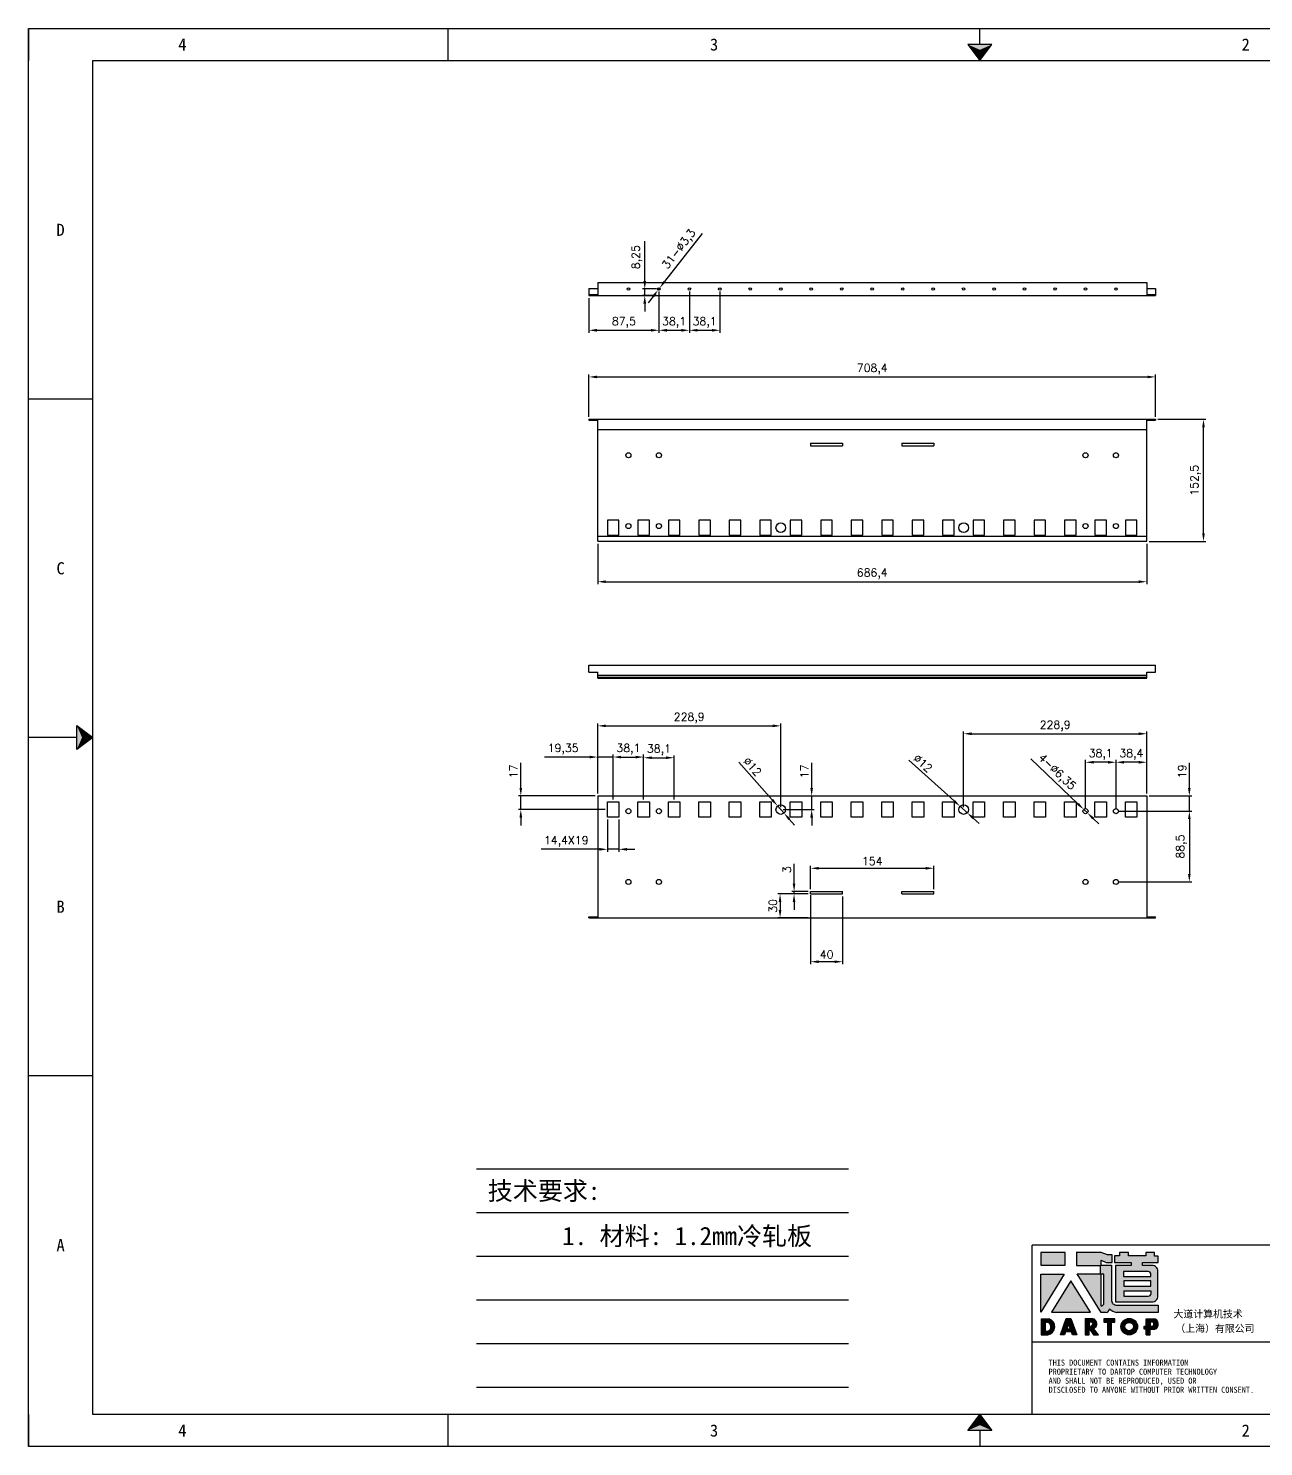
# Model space of a CAD drawing. Header units: millimetres. Extents: x 25928 to 50356, y -44172 to 20163.
# Drawn here: x 38557 to 40101, y 17646 to 19419 of the extents above; entities that cross this region are included whole.
import ezdxf
from ezdxf.enums import TextEntityAlignment as Align

# ---------------------------------------------------------------- set-up
doc = ezdxf.new("R2010")
doc.units = ezdxf.units.MM
doc.linetypes.add('DOT', pattern=[0.25, 0, -0.25])
doc.layers.add('4', color=7, linetype='Continuous')
doc.layers.add('print', color=30, linetype='Continuous')
doc.layers.add('dim', color=2, linetype='Continuous', lineweight=9)
doc.styles.add('Dartop', font='')
doc.styles.add('HZ', font='')
doc.styles.add('hzHT', font='simhei.ttf')
doc.styles.get("Standard").update_dxf_attribs({"font": 'txt', "bigfont": 'gbcbig.shx'})
doc.styles.get('Dartop').set_extended_font_data('FangSong_GB2312')
doc.styles.get('HZ').set_extended_font_data('SimSun')
doc.dimstyles.new('2-small', dxfattribs={"dimtxt": 10, "dimasz": 10, "dimexe": 3, "dimexo": 3, "dimgap": 4, "dimtad": 1, "dimtxsty": 'Standard', "dimcen": 5, "dimadec": 0, "dimazin": 0, "dimtfac": 1, "dimtmove": 0, "dimatfit": 3, "dimfxl": 0, "dimarcsym": 0})

# ---------------------------------------------------------------- blocks, each defined once
blk = doc.blocks.new('*U5')
at = {"color": 254, "linetype": 'Continuous', "extrusion": (0, 0, -1)}
for points in [[(-17, 0.333), (-16.812, 0.25), (-17, 0.5)], [(-17, 0.333), (-17, 0.5), (-17.188, 0.25)], [(-17, 0.333), (-17.188, 0.25), (-16.812, 0.25)]]:
    blk.add_solid(points, dxfattribs=at)
blk = doc.blocks.new('*U6')
at = {"color": 254, "linetype": 'Continuous'}
for points in [[(17, 21.667), (17.188, 21.75), (16.812, 21.75)], [(17, 21.667), (16.812, 21.75), (17, 21.5)], [(17, 21.667), (17, 21.5), (17.188, 21.75)]]:
    blk.add_solid(points, dxfattribs=at)
blk = doc.blocks.new('*U3')
at = {"color": 254, "linetype": 'Continuous', "extrusion": (0, 0, -1)}
for points in [[(-0.833, 11), (-0.75, 10.812), (-0.75, 11.188)], [(-0.833, 11), (-0.75, 11.188), (-1, 11)], [(-0.833, 11), (-1, 11), (-0.75, 10.812)]]:
    blk.add_solid(points, dxfattribs=at)
blk = doc.blocks.new('dadao')
for p, q in [((48, 19.2), (44.9, 10.4)), ((44.9, 10.4), (51.2, 10.4)), ((51.2, 10.4), (48, 19.2))]:
    blk.add_line(p, q)
for points in [[(41.8, 121.6), (41.8, 143.7), (-0.4, 143.7), (-0.4, 121.6), (41.8, 121.6)], [(104.8, 122), (104.8, 130.3), (114.1, 126.3), (124.2, 126.3), (124.2, 139.6), (115.9, 139.6), (105.1, 143.9), (61.5, 143.9)], [(61.7, 144), (61.7, 121.3), (103.9, 121.3)], [(113.4, 38.7), (105.1, 38.7), (63, 106.5), (103.9, 106.5), (103.9, 120.9), (103.9, 121.3)], [(109.7, 53.6), (109.7, 106.2), (104.3, 106.2), (104.3, 50.4), (106.6, 50.4)], [(144.6, 94.4), (144.6, 84.8), (192, 84.8), (192, 94.1), (144.9, 94.1)], [(0, 28), (0, 0), (11.8, 0)], [(0.1, 28), (14, 28)], [(76.8, 28.2), (76.8, 0), (84.1, 0), (84.1, 11.1), (91.6, -0.1), (100.3, -0.1), (91.7, 11.1)], [(76.8, 28.2), (90.6, 28.2)], [(120.2, 45), (119.5, 45), (119.5, 44.6)], [(183.7, 0), (183.7, 9.6), (180.6, 9.6), (180.6, 14.9), (183.8, 14.9), (183.8, 28.1), (196.1, 28.1), (196.5, 28.1)], [(7.1, 21.8), (7.1, 6.1), (12, 6.1)], [(7.1, 21.8), (11.4, 21.8)], [(84, 22.7), (84, 15.3), (87.2, 15.3)], [(84, 22.7), (87.3, 22.7)], [(183.7, 0), (190.9, 0), (190.9, 9.6), (198.8, 9.6)], [(194.9, 22.3), (190.8, 22.3), (190.8, 15), (194.4, 15)]]:
    blk.add_lwpolyline(points)
blk.add_lwpolyline([(137.1, 144.2), (137.1, 137.9), (128.3, 137.9), (128.3, 126.5), (157.3, 126.5), (157.3, 121.5), (130.3, 121.5), (130.3, 57.5), (194.4, 57.5, 0.414214), (204.4, 67.5), (204.4, 111.3, 0.414214), (194.4, 121.3), (177.5, 121.3), (177.5, 126.3), (204.7, 126.3), (204.7, 137.7), (198.2, 137.7), (198.2, 143.9), (183.3, 143.9), (183.3, 138), (153, 138), (153, 144.2), (137.1, 144.2)], format="xyb", close=True)
for points in [[(-0.3, 106.2), (40.4, 106.2), (-0.3, 39.7), (-0.3, 106.2)], [(51.7, 94.1), (18.4, 39.3), (86.2, 39.3)], [(43.8, 28.2), (51.8, 28.2), (62.6, -0.1), (55, -0.1), (53.2, 5), (42.9, 5), (41.1, 0), (33.6, 0)], [(110, 28.1), (110, 21.9), (116, 21.9), (116, -0.1), (123.2, -0.1), (123.2, 22), (129.2, 22), (129.2, 28.1), (110, 28.1)]]:
    blk.add_lwpolyline(points, close=True)
for points in [[(104.8, 122), (123.4, 122), (123.4, 60, 0.414214), (131.4, 52), (204.8, 52), (204.8, 39.1), (131.7, 39.1)], [(144.3, 110.8), (144.3, 101.8), (192.3, 101.8), (192.3, 105.5, 0.414214), (187.3, 110.5), (144.3, 110.5)], [(144.6, 77), (144.6, 67.5), (187.6, 67.5, 0.414214), (192.6, 72.5), (192.6, 76.4), (144.6, 76.4)]]:
    blk.add_lwpolyline(points, format="xyb")
for radius in [14.5, 7.44]:
    blk.add_circle((154.2, 14.2), radius)
for centre, radius, start, end in [((99.2, 60.7), 12.6, 305.6399, 325.969), ((9.6, 14.2), 14.4, 278.6604, 72.3203), ((88.6, 19.4), 8.95, 290.6073, 77.2124), ((111.6, 46.7), 8.19, 282.9811, 347.6627), ((136, 61.7), 22.9, 226.7358, 259.3209), ((195.7, 18.6), 9.51, 288.8959, 85.2442), ((8.5, 13.9), 8.49, 294.2143, 69.7177), ((86.4, 19), 3.8, 282.527, 76.7196), ((193.7, 18.7), 3.8, 280.9891, 72.5513)]:
    blk.add_arc(centre, radius, start, end)
blk = doc.blocks.new('*D20')
at = {"layer": 'Defpoints', "color": 0}
for p in [(39965.8, 18983.4), (39257.4, 18930.4), (39965.8, 18930.4)]:
    blk.add_point(p, dxfattribs=at)
at = {"layer": 'dim', "color": 0, "lineweight": -2}
for p, q in [((39257.4, 18933.4), (39257.4, 18986.4)), ((39965.8, 18933.4), (39965.8, 18986.4)), ((39267.4, 18983.4), (39955.8, 18983.4))]:
    blk.add_line(p, q, dxfattribs=at)
at = {"layer": 'dim', "color": 0}
for points in [[(39267.4, 18985), (39267.4, 18981.7), (39257.4, 18983.4)], [(39955.8, 18985), (39955.8, 18981.7), (39965.8, 18983.4)]]:
    blk.add_solid(points, dxfattribs=at)
at = {"layer": 'dim', "color": 0, "insert": (39611.6, 18993.2), "char_height": 10, "attachment_point": 5}
blk.add_mtext('708,4', dxfattribs=at)
blk = doc.blocks.new('*D21')
at = {"layer": 'Defpoints', "color": 0}
for p in [(39268.4, 18777.9), (39954.8, 18777.9), (39954.8, 18727.4)]:
    blk.add_point(p, dxfattribs=at)
at = {"layer": 'dim', "color": 0, "lineweight": -2}
for p, q in [((39268.4, 18774.9), (39268.4, 18724.4)), ((39954.8, 18774.9), (39954.8, 18724.4)), ((39278.4, 18727.4), (39944.8, 18727.4))]:
    blk.add_line(p, q, dxfattribs=at)
at = {"layer": 'dim', "color": 0}
for points in [[(39278.4, 18729.1), (39278.4, 18725.8), (39268.4, 18727.4)], [(39944.8, 18729.1), (39944.8, 18725.8), (39954.8, 18727.4)]]:
    blk.add_solid(points, dxfattribs=at)
at = {"layer": 'dim', "color": 0, "insert": (39611.6, 18737.3), "char_height": 10, "attachment_point": 5}
blk.add_mtext('686,4', dxfattribs=at)
blk = doc.blocks.new('*D26')
at = {"layer": 'Defpoints', "color": 0}
for p in [(39534.6, 18338.7), (39574.6, 18337.2), (39534.6, 18252.5)]:
    blk.add_point(p, dxfattribs=at)
at = {"layer": 'dim', "color": 0, "lineweight": -2}
for p, q in [((39534.6, 18335.7), (39534.6, 18249.5)), ((39574.6, 18334.2), (39574.6, 18249.5)), ((39564.6, 18252.5), (39544.6, 18252.5))]:
    blk.add_line(p, q, dxfattribs=at)
at = {"layer": 'dim', "color": 0}
for points in [[(39544.6, 18254.1), (39544.6, 18250.8), (39534.6, 18252.5)], [(39564.6, 18254.1), (39564.6, 18250.8), (39574.6, 18252.5)]]:
    blk.add_solid(points, dxfattribs=at)
at = {"layer": 'dim', "color": 0, "insert": (39554.6, 18261.5), "char_height": 10, "attachment_point": 5}
blk.add_mtext('40', dxfattribs=at)
blk = doc.blocks.new('*D27')
at = {"layer": 'Defpoints', "color": 0}
for p in [(39534.6, 18337.2), (39496.4, 18307.2), (39534.6, 18307.2)]:
    blk.add_point(p, dxfattribs=at)
at = {"layer": 'dim', "color": 0, "lineweight": -2}
for p, q in [((39531.6, 18337.2), (39493.4, 18337.2)), ((39496.4, 18327.2), (39496.4, 18317.2)), ((39531.6, 18307.2), (39493.4, 18307.2))]:
    blk.add_line(p, q, dxfattribs=at)
at = {"layer": 'dim', "color": 0}
for points in [[(39494.7, 18327.2), (39498, 18327.2), (39496.4, 18337.2)], [(39494.7, 18317.2), (39498, 18317.2), (39496.4, 18307.2)]]:
    blk.add_solid(points, dxfattribs=at)
at = {"layer": 'dim', "color": 0, "insert": (39487.4, 18322.2), "char_height": 10, "attachment_point": 5, "rotation": 90}
blk.add_mtext('30', dxfattribs=at)
blk = doc.blocks.new('*D28')
at = {"layer": 'Defpoints', "color": 0}
for p in [(39688.6, 18369.3), (39534.6, 18340.2), (39688.6, 18340.2)]:
    blk.add_point(p, dxfattribs=at)
at = {"layer": 'dim', "color": 0, "lineweight": -2}
for p, q in [((39534.6, 18343.2), (39534.6, 18372.3)), ((39544.6, 18369.3), (39678.6, 18369.3)), ((39688.6, 18343.2), (39688.6, 18372.3))]:
    blk.add_line(p, q, dxfattribs=at)
at = {"layer": 'dim', "color": 0}
for points in [[(39544.6, 18370.9), (39544.6, 18367.6), (39534.6, 18369.3)], [(39678.6, 18370.9), (39678.6, 18367.6), (39688.6, 18369.3)]]:
    blk.add_solid(points, dxfattribs=at)
at = {"layer": 'dim', "color": 0, "insert": (39611.6, 18378.3), "char_height": 10, "attachment_point": 5}
blk.add_mtext('154', dxfattribs=at)
blk = doc.blocks.new('*D29')
at = {"layer": 'Defpoints', "color": 0}
for p in [(39513.9, 18340.2), (39534.6, 18340.2), (39534.6, 18337.2)]:
    blk.add_point(p, dxfattribs=at)
at = {"layer": 'dim', "color": 0, "lineweight": -2}
for p, q in [((39513.9, 18350.2), (39513.9, 18374.9)), ((39531.6, 18340.2), (39510.9, 18340.2)), ((39531.6, 18337.2), (39510.9, 18337.2)), ((39513.9, 18337.2), (39513.9, 18340.2)), ((39513.9, 18327.2), (39513.9, 18317.2))]:
    blk.add_line(p, q, dxfattribs=at)
at = {"layer": 'dim', "color": 0}
for points in [[(39512.2, 18350.2), (39515.5, 18350.2), (39513.9, 18340.2)], [(39512.2, 18327.2), (39515.5, 18327.2), (39513.9, 18337.2)]]:
    blk.add_solid(points, dxfattribs=at)
at = {"layer": 'dim', "color": 0, "insert": (39504.9, 18367.5), "char_height": 10, "attachment_point": 5, "rotation": 90}
blk.add_mtext('3', dxfattribs=at)
blk = doc.blocks.new('*D30')
at = {"layer": 'Defpoints', "color": 0}
for p in [(39287.7, 18508.3), (39268.4, 18459.7), (39287.7, 18452.2)]:
    blk.add_point(p, dxfattribs=at)
at = {"layer": 'dim', "color": 0, "lineweight": -2}
for p, q in [((39258.4, 18508.3), (39202, 18508.3)), ((39268.4, 18462.7), (39268.4, 18511.3)), ((39287.7, 18508.3), (39268.4, 18508.3)), ((39287.7, 18455.2), (39287.7, 18511.3)), ((39297.7, 18508.3), (39307.7, 18508.3))]:
    blk.add_line(p, q, dxfattribs=at)
at = {"layer": 'dim', "color": 0}
for points in [[(39258.4, 18509.9), (39258.4, 18506.6), (39268.4, 18508.3)], [(39297.7, 18509.9), (39297.7, 18506.6), (39287.7, 18508.3)]]:
    blk.add_solid(points, dxfattribs=at)
at = {"layer": 'dim', "color": 0, "insert": (39225.2, 18518.1), "char_height": 10, "attachment_point": 5}
blk.add_mtext('19,35', dxfattribs=at)
blk = doc.blocks.new('*D31')
at = {"layer": 'Defpoints', "color": 0}
for p in [(39325.8, 18508.3), (39287.7, 18452.2), (39325.8, 18452.2)]:
    blk.add_point(p, dxfattribs=at)
at = {"layer": 'dim', "color": 0, "lineweight": -2}
for p, q in [((39287.7, 18455.2), (39287.7, 18511.3)), ((39297.7, 18508.3), (39315.8, 18508.3)), ((39325.8, 18455.2), (39325.8, 18511.3))]:
    blk.add_line(p, q, dxfattribs=at)
at = {"layer": 'dim', "color": 0}
for points in [[(39297.7, 18509.9), (39297.7, 18506.6), (39287.7, 18508.3)], [(39315.8, 18509.9), (39315.8, 18506.6), (39325.8, 18508.3)]]:
    blk.add_solid(points, dxfattribs=at)
at = {"layer": 'dim', "color": 0, "insert": (39306.8, 18518.1), "char_height": 10, "attachment_point": 5}
blk.add_mtext('38,1', dxfattribs=at)
blk = doc.blocks.new('*D32')
at = {"layer": 'Defpoints', "color": 0}
for p in [(39363.9, 18507.4), (39325.8, 18452.2), (39363.9, 18452.2)]:
    blk.add_point(p, dxfattribs=at)
at = {"layer": 'dim', "color": 0, "lineweight": -2}
for p, q in [((39325.8, 18455.2), (39325.8, 18510.4)), ((39335.8, 18507.4), (39353.9, 18507.4)), ((39363.9, 18455.2), (39363.9, 18510.4))]:
    blk.add_line(p, q, dxfattribs=at)
at = {"layer": 'dim', "color": 0}
for points in [[(39335.8, 18509.1), (39335.8, 18505.8), (39325.8, 18507.4)], [(39353.9, 18509.1), (39353.9, 18505.8), (39363.9, 18507.4)]]:
    blk.add_solid(points, dxfattribs=at)
at = {"layer": 'dim', "color": 0, "insert": (39344.9, 18517.3), "char_height": 10, "attachment_point": 5}
blk.add_mtext('38,1', dxfattribs=at)
blk = doc.blocks.new('*D33')
at = {"layer": 'Defpoints', "color": 0}
for p in [(39172.2, 18459.7), (39268.4, 18459.7), (39280.5, 18442.7)]:
    blk.add_point(p, dxfattribs=at)
at = {"layer": 'dim', "color": 0, "lineweight": -2}
for p, q in [((39172.2, 18469.7), (39172.2, 18501)), ((39265.4, 18459.7), (39169.2, 18459.7)), ((39172.2, 18442.7), (39172.2, 18459.7)), ((39277.5, 18442.7), (39169.2, 18442.7)), ((39172.2, 18432.7), (39172.2, 18422.7))]:
    blk.add_line(p, q, dxfattribs=at)
at = {"layer": 'dim', "color": 0}
for points in [[(39170.6, 18469.7), (39173.9, 18469.7), (39172.2, 18459.7)], [(39170.6, 18432.7), (39173.9, 18432.7), (39172.2, 18442.7)]]:
    blk.add_solid(points, dxfattribs=at)
at = {"layer": 'dim', "color": 0, "insert": (39163.2, 18490.4), "char_height": 10, "attachment_point": 5, "rotation": 90}
blk.add_mtext('17', dxfattribs=at)
blk = doc.blocks.new('*D34')
at = {"layer": 'Defpoints', "color": 0}
for p in [(39280.5, 18433.2), (39294.9, 18433.2), (39280.5, 18393)]:
    blk.add_point(p, dxfattribs=at)
at = {"layer": 'dim', "color": 0, "lineweight": -2}
for p, q in [((39280.5, 18430.2), (39280.5, 18390)), ((39294.9, 18430.2), (39294.9, 18390)), ((39270.5, 18393), (39197.5, 18393)), ((39294.9, 18393), (39280.5, 18393)), ((39304.9, 18393), (39314.9, 18393))]:
    blk.add_line(p, q, dxfattribs=at)
at = {"layer": 'dim', "color": 0}
for points in [[(39270.5, 18394.7), (39270.5, 18391.3), (39280.5, 18393)], [(39304.9, 18394.7), (39304.9, 18391.3), (39294.9, 18393)]]:
    blk.add_solid(points, dxfattribs=at)
at = {"layer": 'dim', "color": 0, "insert": (39229, 18402.8), "char_height": 10, "attachment_point": 5}
blk.add_mtext('14,4X19', dxfattribs=at)
blk = doc.blocks.new('*D35')
at = {"layer": 'Defpoints', "color": 0}
for p in [(39497.3, 18547.3), (39268.4, 18459.7), (39497.3, 18442.7)]:
    blk.add_point(p, dxfattribs=at)
at = {"layer": 'dim', "color": 0, "lineweight": -2}
for p, q in [((39268.4, 18462.7), (39268.4, 18550.3)), ((39278.4, 18547.3), (39487.3, 18547.3)), ((39497.3, 18445.7), (39497.3, 18550.3))]:
    blk.add_line(p, q, dxfattribs=at)
at = {"layer": 'dim', "color": 0}
for points in [[(39278.4, 18548.9), (39278.4, 18545.6), (39268.4, 18547.3)], [(39487.3, 18548.9), (39487.3, 18545.6), (39497.3, 18547.3)]]:
    blk.add_solid(points, dxfattribs=at)
at = {"layer": 'dim', "color": 0, "insert": (39382.8, 18557.1), "char_height": 10, "attachment_point": 5}
blk.add_mtext('228,9', dxfattribs=at)
blk = doc.blocks.new('*D36')
at = {"layer": 'Defpoints', "color": 0}
for p in [(39497.3, 18459.7), (39535.9, 18459.7), (39497.3, 18442.7)]:
    blk.add_point(p, dxfattribs=at)
at = {"layer": 'dim', "color": 0, "lineweight": -2}
for p, q in [((39535.9, 18469.7), (39535.9, 18501)), ((39500.3, 18459.7), (39538.9, 18459.7)), ((39535.9, 18442.7), (39535.9, 18459.7)), ((39500.3, 18442.7), (39538.9, 18442.7)), ((39535.9, 18432.7), (39535.9, 18422.7))]:
    blk.add_line(p, q, dxfattribs=at)
at = {"layer": 'dim', "color": 0}
for points in [[(39534.2, 18469.7), (39537.6, 18469.7), (39535.9, 18459.7)], [(39534.2, 18432.7), (39537.6, 18432.7), (39535.9, 18442.7)]]:
    blk.add_solid(points, dxfattribs=at)
at = {"layer": 'dim', "color": 0, "insert": (39526.9, 18490.4), "char_height": 10, "attachment_point": 5, "rotation": 90}
blk.add_mtext('17', dxfattribs=at)
blk = doc.blocks.new('*D37')
at = {"layer": 'Defpoints', "color": 0}
for p in [(39493.3, 18447.2), (39501.3, 18438.2)]:
    blk.add_point(p, dxfattribs=at)
at = {"layer": 'dim', "color": 0, "lineweight": -2}
for p, q in [((39444.7, 18502.1), (39486.7, 18454.7)), ((39501.3, 18438.2), (39493.3, 18447.2)), ((39507.9, 18430.7), (39514.5, 18423.2))]:
    blk.add_line(p, q, dxfattribs=at)
at = {"layer": 'dim', "color": 0}
for points in [[(39487.9, 18455.8), (39485.4, 18453.6), (39493.3, 18447.2)], [(39509.1, 18431.8), (39506.6, 18429.6), (39501.3, 18438.2)]]:
    blk.add_solid(points, dxfattribs=at)
at = {"layer": 'dim', "color": 0, "insert": (39461.8, 18496.3), "char_height": 10, "attachment_point": 5, "rotation": 311.5305}
blk.add_mtext('∅12', dxfattribs=at)
blk = doc.blocks.new('*D38')
at = {"layer": 'Defpoints', "color": 0}
for p in [(39916.4, 18501.8), (39954.8, 18459.7), (39916.4, 18440.7)]:
    blk.add_point(p, dxfattribs=at)
at = {"layer": 'dim', "color": 0, "lineweight": -2}
for p, q in [((39916.4, 18443.7), (39916.4, 18504.8)), ((39944.8, 18501.8), (39926.4, 18501.8)), ((39954.8, 18462.7), (39954.8, 18504.8))]:
    blk.add_line(p, q, dxfattribs=at)
at = {"layer": 'dim', "color": 0}
for points in [[(39926.4, 18503.4), (39926.4, 18500.1), (39916.4, 18501.8)], [(39944.8, 18503.4), (39944.8, 18500.1), (39954.8, 18501.8)]]:
    blk.add_solid(points, dxfattribs=at)
at = {"layer": 'dim', "color": 0, "insert": (39935.6, 18511.6), "char_height": 10, "attachment_point": 5}
blk.add_mtext('38,4', dxfattribs=at)
blk = doc.blocks.new('*D39')
at = {"layer": 'Defpoints', "color": 0}
for p in [(39878.3, 18501.8), (39878.3, 18440.7), (39916.4, 18440.7)]:
    blk.add_point(p, dxfattribs=at)
at = {"layer": 'dim', "color": 0, "lineweight": -2}
for p, q in [((39878.3, 18443.7), (39878.3, 18504.8)), ((39906.4, 18501.8), (39888.3, 18501.8)), ((39916.4, 18443.7), (39916.4, 18504.8))]:
    blk.add_line(p, q, dxfattribs=at)
at = {"layer": 'dim', "color": 0}
for points in [[(39888.3, 18503.4), (39888.3, 18500.1), (39878.3, 18501.8)], [(39906.4, 18503.4), (39906.4, 18500.1), (39916.4, 18501.8)]]:
    blk.add_solid(points, dxfattribs=at)
at = {"layer": 'dim', "color": 0, "insert": (39897.3, 18511.6), "char_height": 10, "attachment_point": 5}
blk.add_mtext('38,1', dxfattribs=at)
blk = doc.blocks.new('*D40')
at = {"layer": 'Defpoints', "color": 0}
for p in [(39954.8, 18459.7), (40008.1, 18459.7), (39916.4, 18440.7)]:
    blk.add_point(p, dxfattribs=at)
at = {"layer": 'dim', "color": 0, "lineweight": -2}
for p, q in [((40008.1, 18469.7), (40008.1, 18501)), ((39957.8, 18459.7), (40011.1, 18459.7)), ((40008.1, 18440.7), (40008.1, 18459.7)), ((39919.4, 18440.7), (40011.1, 18440.7)), ((40008.1, 18430.7), (40008.1, 18420.7))]:
    blk.add_line(p, q, dxfattribs=at)
at = {"layer": 'dim', "color": 0}
for points in [[(40006.4, 18469.7), (40009.7, 18469.7), (40008.1, 18459.7)], [(40006.4, 18430.7), (40009.7, 18430.7), (40008.1, 18440.7)]]:
    blk.add_solid(points, dxfattribs=at)
at = {"layer": 'dim', "color": 0, "insert": (39999.1, 18490.4), "char_height": 10, "attachment_point": 5, "rotation": 90}
blk.add_mtext('19', dxfattribs=at)
blk = doc.blocks.new('*D41')
at = {"layer": 'Defpoints', "color": 0}
for p in [(39916.4, 18440.7), (39916.4, 18352.2), (40008.1, 18352.2)]:
    blk.add_point(p, dxfattribs=at)
at = {"layer": 'dim', "color": 0, "lineweight": -2}
for p, q in [((39919.4, 18440.7), (40011.1, 18440.7)), ((40008.1, 18430.7), (40008.1, 18362.2)), ((39919.4, 18352.2), (40011.1, 18352.2))]:
    blk.add_line(p, q, dxfattribs=at)
at = {"layer": 'dim', "color": 0}
for points in [[(40006.4, 18430.7), (40009.7, 18430.7), (40008.1, 18440.7)], [(40006.4, 18362.2), (40009.7, 18362.2), (40008.1, 18352.2)]]:
    blk.add_solid(points, dxfattribs=at)
at = {"layer": 'dim', "color": 0, "insert": (39998.2, 18396.4), "char_height": 10, "attachment_point": 5, "rotation": 90}
blk.add_mtext('88,5', dxfattribs=at)
blk = doc.blocks.new('*D42')
at = {"layer": 'Defpoints', "color": 0}
for p in [(39876, 18442.9), (39880.6, 18438.5)]:
    blk.add_point(p, dxfattribs=at)
at = {"layer": 'dim', "color": 0, "lineweight": -2}
for p, q in [((39810, 18506), (39868.8, 18449.8)), ((39880.6, 18438.5), (39876, 18442.9)), ((39887.8, 18431.6), (39895, 18424.7))]:
    blk.add_line(p, q, dxfattribs=at)
at = {"layer": 'dim', "color": 0}
for points in [[(39869.9, 18451), (39867.6, 18448.6), (39876, 18442.9)], [(39888.9, 18432.8), (39886.6, 18430.4), (39880.6, 18438.5)]]:
    blk.add_solid(points, dxfattribs=at)
at = {"layer": 'dim', "color": 0, "insert": (39842, 18489), "char_height": 10, "attachment_point": 5, "rotation": 316.2296}
blk.add_mtext('4-∅6,35', dxfattribs=at)
blk = doc.blocks.new('*D43')
at = {"layer": 'Defpoints', "color": 0}
for p in [(39954.8, 18537.4), (39954.8, 18459.7), (39725.9, 18442.7)]:
    blk.add_point(p, dxfattribs=at)
at = {"layer": 'dim', "color": 0, "lineweight": -2}
for p, q in [((39725.9, 18445.7), (39725.9, 18540.4)), ((39735.9, 18537.4), (39944.8, 18537.4)), ((39954.8, 18462.7), (39954.8, 18540.4))]:
    blk.add_line(p, q, dxfattribs=at)
at = {"layer": 'dim', "color": 0}
for points in [[(39735.9, 18539.1), (39735.9, 18535.7), (39725.9, 18537.4)], [(39944.8, 18539.1), (39944.8, 18535.7), (39954.8, 18537.4)]]:
    blk.add_solid(points, dxfattribs=at)
at = {"layer": 'dim', "color": 0, "insert": (39840.3, 18547.2), "char_height": 10, "attachment_point": 5}
blk.add_mtext('228,9', dxfattribs=at)
blk = doc.blocks.new('*D44')
at = {"layer": 'Defpoints', "color": 0}
for p in [(39721.4, 18446.7), (39730.3, 18438.7)]:
    blk.add_point(p, dxfattribs=at)
at = {"layer": 'dim', "color": 0, "lineweight": -2}
for p, q in [((39657.2, 18504.4), (39714, 18453.4)), ((39730.3, 18438.7), (39721.4, 18446.7)), ((39737.8, 18432), (39745.2, 18425.3))]:
    blk.add_line(p, q, dxfattribs=at)
at = {"layer": 'dim', "color": 0}
for points in [[(39715.1, 18454.6), (39712.9, 18452.1), (39721.4, 18446.7)], [(39738.9, 18433.2), (39736.7, 18430.8), (39730.3, 18438.7)]]:
    blk.add_solid(points, dxfattribs=at)
at = {"layer": 'dim', "color": 0, "insert": (39674.9, 18500.6), "char_height": 10, "attachment_point": 5, "rotation": 318.0738}
blk.add_mtext('∅12', dxfattribs=at)
blk = doc.blocks.new('*D72')
at = {"layer": 'Defpoints', "color": 0}
for p in [(39344.9, 19093.3), (39257.4, 19085), (39344.9, 19041.7)]:
    blk.add_point(p, dxfattribs=at)
at = {"layer": 'dim', "color": 0, "lineweight": -2}
for p, q in [((39257.4, 19082), (39257.4, 19038.7)), ((39344.9, 19090.3), (39344.9, 19038.7)), ((39267.4, 19041.7), (39334.9, 19041.7))]:
    blk.add_line(p, q, dxfattribs=at)
at = {"layer": 'dim', "color": 0}
for points in [[(39267.4, 19043.4), (39267.4, 19040), (39257.4, 19041.7)], [(39334.9, 19043.4), (39334.9, 19040), (39344.9, 19041.7)]]:
    blk.add_solid(points, dxfattribs=at)
at = {"layer": 'dim', "color": 0, "insert": (39301.1, 19051.5), "char_height": 10, "attachment_point": 5}
blk.add_mtext('87,5', dxfattribs=at)
blk = doc.blocks.new('*D73')
at = {"layer": 'Defpoints', "color": 0}
for p in [(39344.9, 19093.3), (39383, 19093.3), (39383, 19041.7)]:
    blk.add_point(p, dxfattribs=at)
at = {"layer": 'dim', "color": 0, "lineweight": -2}
for p, q in [((39344.9, 19090.3), (39344.9, 19038.7)), ((39383, 19090.3), (39383, 19038.7)), ((39354.9, 19041.7), (39373, 19041.7))]:
    blk.add_line(p, q, dxfattribs=at)
at = {"layer": 'dim', "color": 0}
for points in [[(39354.9, 19043.4), (39354.9, 19040), (39344.9, 19041.7)], [(39373, 19043.4), (39373, 19040), (39383, 19041.7)]]:
    blk.add_solid(points, dxfattribs=at)
at = {"layer": 'dim', "color": 0, "insert": (39363.9, 19051.5), "char_height": 10, "attachment_point": 5}
blk.add_mtext('38,1', dxfattribs=at)
blk = doc.blocks.new('*D74')
at = {"layer": 'Defpoints', "color": 0}
for p in [(39383, 19093.3), (39421.1, 19093.3), (39421.1, 19041.7)]:
    blk.add_point(p, dxfattribs=at)
at = {"layer": 'dim', "color": 0, "lineweight": -2}
for p, q in [((39383, 19090.3), (39383, 19038.7)), ((39421.1, 19090.3), (39421.1, 19038.7)), ((39393, 19041.7), (39411.1, 19041.7))]:
    blk.add_line(p, q, dxfattribs=at)
at = {"layer": 'dim', "color": 0}
for points in [[(39393, 19043.4), (39393, 19040), (39383, 19041.7)], [(39411.1, 19043.4), (39411.1, 19040), (39421.1, 19041.7)]]:
    blk.add_solid(points, dxfattribs=at)
at = {"layer": 'dim', "color": 0, "insert": (39402, 19051.5), "char_height": 10, "attachment_point": 5}
blk.add_mtext('38,1', dxfattribs=at)
blk = doc.blocks.new('*D75')
at = {"layer": 'Defpoints', "color": 0}
for p in [(39327.2, 19093.3), (39344.9, 19093.3), (39344.9, 19085)]:
    blk.add_point(p, dxfattribs=at)
at = {"layer": 'dim', "color": 0, "lineweight": -2}
for p, q in [((39327.2, 19103.3), (39327.2, 19153)), ((39341.9, 19093.3), (39324.2, 19093.3)), ((39327.2, 19085), (39327.2, 19093.3)), ((39341.9, 19085), (39324.2, 19085)), ((39327.2, 19075), (39327.2, 19065))]:
    blk.add_line(p, q, dxfattribs=at)
at = {"layer": 'dim', "color": 0}
for points in [[(39325.5, 19103.3), (39328.9, 19103.3), (39327.2, 19093.3)], [(39325.5, 19075), (39328.9, 19075), (39327.2, 19085)]]:
    blk.add_solid(points, dxfattribs=at)
at = {"layer": 'dim', "color": 0, "insert": (39317.4, 19133.1), "char_height": 10, "attachment_point": 5, "rotation": 90}
blk.add_mtext('8,25', dxfattribs=at)
blk = doc.blocks.new('*D76')
at = {"layer": 'Defpoints', "color": 0}
for p in [(39343.9, 19092), (39345.9, 19094.6)]:
    blk.add_point(p, dxfattribs=at)
at = {"layer": 'dim', "color": 0, "lineweight": -2}
for p, q in [((39398.9, 19162.7), (39352, 19102.5)), ((39343.9, 19092), (39345.9, 19094.6)), ((39337.7, 19084.1), (39331.6, 19076.2))]:
    blk.add_line(p, q, dxfattribs=at)
at = {"layer": 'dim', "color": 0}
for points in [[(39336.4, 19085.1), (39339, 19083.1), (39343.9, 19092)], [(39350.7, 19103.5), (39353.3, 19101.5), (39345.9, 19094.6)]]:
    blk.add_solid(points, dxfattribs=at)
at = {"layer": 'dim', "color": 0, "insert": (39370.8, 19142.6), "char_height": 10, "attachment_point": 5, "rotation": 52.1141}
blk.add_mtext('31-∅3,3', dxfattribs=at)
blk = doc.blocks.new('*D86')
at = {"layer": 'Defpoints', "color": 0}
for p in [(39965.8, 18930.4), (40025.8, 18930.4), (39954.8, 18777.9)]:
    blk.add_point(p, dxfattribs=at)
at = {"layer": 'dim', "color": 0, "lineweight": -2}
for p, q in [((39968.8, 18930.4), (40028.8, 18930.4)), ((40025.8, 18787.9), (40025.8, 18920.4)), ((39957.8, 18777.9), (40028.8, 18777.9))]:
    blk.add_line(p, q, dxfattribs=at)
at = {"layer": 'dim', "color": 0}
for points in [[(40024.1, 18920.4), (40027.4, 18920.4), (40025.8, 18930.4)], [(40024.1, 18787.9), (40027.4, 18787.9), (40025.8, 18777.9)]]:
    blk.add_solid(points, dxfattribs=at)
at = {"layer": 'dim', "color": 0, "insert": (40015.9, 18854.2), "char_height": 10, "attachment_point": 5, "rotation": 90}
blk.add_mtext('152,5', dxfattribs=at)

msp = doc.modelspace()

# ---------------------------------------------------------------- hatches: boundary and pattern name
for points in [[(39852.636, 17888.832), (39822.501, 17888.832), (39822.501, 17873.088), (39852.636, 17873.088)], [(39851.666, 17862.072), (39822.582, 17862.072), (39822.582, 17814.586)], [(39859.728, 17853.454), (39835.953, 17814.269), (39884.365, 17814.269)], [(39915.104, 17806.252), (39901.346, 17806.252), (39901.346, 17801.887), (39905.639, 17801.887), (39905.639, 17786.157), (39910.778, 17786.157), (39910.778, 17801.897), (39915.104, 17801.897)]]:
    msp.add_hatch(color=0).paths.add_polyline_path(points)
h = msp.add_hatch(color=0)
h.paths.add_polyline_path([(39897.67, 17879.264), (39904.321, 17876.39), (39911.511, 17876.39), (39911.511, 17885.907), (39905.579, 17885.907), (39897.85, 17888.96), (39866.875, 17888.96), (39866.875, 17872.865), (39897.013, 17872.865), (39897.013, 17872.539), (39897.013, 17862.252), (39867.788, 17862.252), (39897.848, 17813.876), (39903.8, 17813.876, 0.27937482), (39908.146, 17818.102), (39908.146, 17818.324), (39908.671, 17818.324, 0.14314537), (39916.865, 17814.154), (39969.099, 17814.154), (39969.099, 17823.329), (39916.643, 17823.329, -0.41421356), (39910.929, 17829.042), (39910.929, 17873.373), (39897.67, 17873.373)])
h.paths.add_polyline_path([(39897.317, 17862.046), (39901.146, 17862.046), (39901.146, 17824.499, -0.08893574), (39898.927, 17822.217), (39897.303, 17822.217)], flags=16)
h = msp.add_hatch(color=0)
h.paths.add_polyline_path([(39969.009, 17884.575), (39964.362, 17884.575), (39964.362, 17888.996), (39953.739, 17888.996), (39953.739, 17884.796), (39932.052, 17884.796), (39932.052, 17889.217), (39920.693, 17889.217), (39920.693, 17884.714), (39914.417, 17884.714), (39914.417, 17876.564), (39935.128, 17876.564), (39935.128, 17872.959), (39915.829, 17872.959), (39915.829, 17827.319), (39961.646, 17827.319, 0.41421356), (39968.788, 17834.461), (39968.788, 17865.716, 0.41421356), (39961.646, 17872.858), (39949.534, 17872.858), (39949.534, 17876.395), (39969.009, 17876.395)])
h.paths.add_polyline_path([(39956.586, 17865.121, -0.41421356), (39960.157, 17861.55), (39960.157, 17858.931), (39925.855, 17858.931), (39925.855, 17865.121)], flags=16)
h.paths.add_polyline_path([(39959.935, 17853.404), (39959.935, 17846.773), (39926.076, 17846.773), (39926.076, 17853.404)], flags=16)
h.paths.add_polyline_path([(39960.378, 17840.804), (39960.378, 17837.964, -0.41421356), (39956.807, 17834.393), (39926.076, 17834.393), (39926.076, 17840.804)], flags=16)
h = msp.add_hatch(color=0)
h.paths.add_polyline_path([(39832.774, 17806.18), (39822.796, 17806.18), (39822.796, 17786.217), (39831.199, 17786.217, 0.79301591)])
h.paths.add_polyline_path([(39831.347, 17790.589), (39827.858, 17790.589), (39827.858, 17801.808), (39830.962, 17801.808, -0.67136089)], flags=16)
h = msp.add_hatch(color=0)
h.paths.add_polyline_path([(39859.803, 17806.344), (39854.109, 17806.344), (39846.786, 17786.196), (39852.18, 17786.196), (39853.449, 17789.767), (39860.756, 17789.767), (39862.053, 17786.153), (39867.49, 17786.153)])
h.paths.add_polyline_path([(39859.36, 17793.615), (39854.833, 17793.615), (39857.055, 17799.947)], flags=16)
h = msp.add_hatch(color=0)
h.paths.add_polyline_path([(39887.481, 17806.33), (39877.668, 17806.33), (39877.668, 17786.185), (39882.854, 17786.185), (39882.854, 17794.171), (39888.184, 17786.113), (39894.45, 17786.113), (39888.316, 17794.12, 0.74405494)])
h.paths.add_polyline_path([(39882.806, 17797.153), (39882.806, 17802.443), (39885.124, 17802.443, -0.79680897), (39885.09, 17797.153)], flags=16)
h = msp.add_hatch(color=0)
h.paths.add_polyline_path([(39922.584, 17796.33, 1), (39943.27, 17796.33, 1)])
h.paths.add_polyline_path([(39938.24, 17796.33, -1), (39927.613, 17796.33, -1)], flags=16)
h = msp.add_hatch(color=0)
h.paths.add_polyline_path([(39963.111, 17806.282), (39962.814, 17806.282), (39954.066, 17806.282), (39954.066, 17796.881), (39951.745, 17796.881), (39951.745, 17793.064), (39954.029, 17793.064), (39954.029, 17786.22), (39959.136, 17786.22), (39959.136, 17793.091), (39964.747, 17793.091, 0.81230381)])
h.paths.add_polyline_path([(39959.06, 17796.907), (39959.06, 17802.165), (39961.966, 17802.165, -0.77821343), (39961.669, 17796.907)], flags=16)

# ---------------------------------------------------------------- linework, layer by layer
at = {"color": 0, "linetype": 'DOT'}
for p, q in [((38556.54, 19419.062), (41075.712, 19419.062)), ((38556.54, 17686.676), (38556.54, 19378.774)), ((41075.712, 17646.388), (38556.54, 17646.388))]:
    msp.add_line(p, q, dxfattribs=at)
at = {"color": 0}
for p, q in [((38556.54, 19419.062), (38556.54, 19378.774)), ((39081.453, 19378.774), (39081.453, 19419.062)), ((39746.206, 19398.918), (39746.206, 19419.062)), ((38637.116, 17686.676), (38637.116, 19378.774)), ((38637.116, 19378.774), (41035.424, 19378.774)), ((38637.116, 18955.75), (38556.54, 18955.75)), ((38616.972, 18532.725), (38556.54, 18532.725)), ((38637.116, 18109.701), (38556.54, 18109.701)), ((41035.424, 17898.188), (39811.674, 17898.188)), ((39811.674, 17686.676), (39811.674, 17898.188)), ((39811.674, 17777.324), (40113.835, 17777.324)), ((38556.54, 17686.676), (38556.54, 17646.388)), ((41035.424, 17686.676), (38637.116, 17686.676)), ((39081.453, 17646.388), (39081.453, 17686.676)), ((39746.206, 17666.532), (39746.206, 17646.388))]:
    msp.add_line(p, q, dxfattribs=at)
for p, q in [((39257.374, 19094.035), (39268.374, 19094.035)), ((39257.374, 19094.035), (39257.374, 19085.035)), ((39268.374, 19101.535), (39954.774, 19101.535)), ((39268.374, 19101.535), (39268.374, 19085.035)), ((39954.774, 19101.535), (39954.774, 19085.035)), ((39954.774, 19094.035), (39965.774, 19094.035)), ((39965.774, 19094.035), (39965.774, 19085.035)), ((39257.374, 19086.235), (39268.374, 19086.235)), ((39257.374, 19085.035), (39965.774, 19085.035)), ((39954.774, 19086.235), (39965.774, 19086.235)), ((39257.374, 18930.418), (39965.774, 18930.418)), ((39257.374, 18930.418), (39257.374, 18929.218)), ((39257.374, 18929.218), (39268.374, 18929.218)), ((39268.374, 18777.918), (39268.374, 18930.418)), ((39268.374, 18917.718), (39954.774, 18917.718)), ((39954.774, 18777.918), (39954.774, 18930.418)), ((39954.774, 18929.218), (39965.774, 18929.218)), ((39965.774, 18930.418), (39965.774, 18929.218)), ((39534.574, 18900.418), (39574.574, 18900.418)), ((39534.574, 18900.418), (39534.574, 18897.418)), ((39534.574, 18900.418), (39534.574, 18897.418)), ((39534.574, 18900.418), (39534.574, 18897.418)), ((39534.574, 18897.418), (39574.574, 18897.418)), ((39574.574, 18900.418), (39574.574, 18897.418)), ((39648.574, 18900.418), (39688.574, 18900.418)), ((39648.574, 18900.418), (39648.574, 18897.418)), ((39648.574, 18897.418), (39688.574, 18897.418)), ((39688.574, 18900.418), (39688.574, 18897.418)), ((39268.374, 18784.268), (39954.774, 18784.268)), ((39268.374, 18777.918), (39954.774, 18777.918)), ((39257.374, 18623.301), (39965.774, 18623.301)), ((39257.374, 18614.301), (39257.374, 18623.301)), ((39257.374, 18614.301), (39268.374, 18614.301)), ((39268.374, 18606.801), (39268.374, 18614.301)), ((39954.774, 18614.301), (39965.774, 18614.301)), ((39954.774, 18606.801), (39954.774, 18614.301)), ((39965.774, 18614.301), (39965.774, 18623.301)), ((39268.374, 18610.601), (39954.774, 18610.601)), ((39268.374, 18608.001), (39954.774, 18608.001)), ((39268.374, 18606.801), (39954.774, 18606.801)), ((39268.374, 18459.683), (39954.774, 18459.683)), ((39268.374, 18459.683), (39268.374, 18307.183)), ((39954.774, 18459.683), (39954.774, 18307.183)), ((39534.574, 18337.183), (39534.574, 18340.183)), ((39534.574, 18337.183), (39534.574, 18340.183)), ((39534.574, 18337.183), (39534.574, 18340.183)), ((39534.574, 18340.183), (39574.574, 18340.183)), ((39534.574, 18337.183), (39574.574, 18337.183)), ((39574.574, 18337.183), (39574.574, 18340.183)), ((39648.574, 18337.183), (39648.574, 18340.183)), ((39648.574, 18340.183), (39688.574, 18340.183)), ((39648.574, 18337.183), (39688.574, 18337.183)), ((39688.574, 18337.183), (39688.574, 18340.183)), ((39257.374, 18308.383), (39268.374, 18308.383)), ((39257.374, 18307.183), (39257.374, 18308.383)), ((39257.374, 18307.183), (39965.774, 18307.183)), ((39954.774, 18308.383), (39965.774, 18308.383)), ((39965.774, 18307.183), (39965.774, 18308.383))]:
    msp.add_line(p, q)
for points in [[(39746.206, 19378.774), (39761.314, 19398.918), (39731.098, 19398.918), (39746.206, 19378.774)], [(38637.116, 18532.725), (38616.972, 18517.617), (38616.972, 18547.833), (38637.116, 18532.725)], [(39746.206, 17686.676), (39761.314, 17666.532), (39731.098, 17666.532), (39746.206, 17686.676)]]:
    msp.add_lwpolyline(points, close=True, dxfattribs=at)
for points in [[(39280.524, 18785.418), (39294.924, 18785.418), (39294.924, 18804.418), (39280.524, 18804.418)], [(39318.624, 18785.418), (39333.024, 18785.418), (39333.024, 18804.418), (39318.624, 18804.418)], [(39318.624, 18785.418), (39333.024, 18785.418), (39333.024, 18804.418), (39318.624, 18804.418)], [(39356.724, 18785.418), (39371.124, 18785.418), (39371.124, 18804.418), (39356.724, 18804.418)], [(39356.724, 18785.418), (39371.124, 18785.418), (39371.124, 18804.418), (39356.724, 18804.418)], [(39394.824, 18785.418), (39409.224, 18785.418), (39409.224, 18804.418), (39394.824, 18804.418)], [(39394.824, 18785.418), (39409.224, 18785.418), (39409.224, 18804.418), (39394.824, 18804.418)], [(39432.924, 18785.418), (39447.324, 18785.418), (39447.324, 18804.418), (39432.924, 18804.418)], [(39432.924, 18785.418), (39447.324, 18785.418), (39447.324, 18804.418), (39432.924, 18804.418)], [(39471.024, 18785.418), (39485.424, 18785.418), (39485.424, 18804.418), (39471.024, 18804.418)], [(39471.024, 18785.418), (39485.424, 18785.418), (39485.424, 18804.418), (39471.024, 18804.418)], [(39509.124, 18785.418), (39523.524, 18785.418), (39523.524, 18804.418), (39509.124, 18804.418)], [(39509.124, 18785.418), (39523.524, 18785.418), (39523.524, 18804.418), (39509.124, 18804.418)], [(39547.224, 18785.418), (39561.624, 18785.418), (39561.624, 18804.418), (39547.224, 18804.418)], [(39547.224, 18785.418), (39561.624, 18785.418), (39561.624, 18804.418), (39547.224, 18804.418)], [(39585.324, 18785.418), (39599.724, 18785.418), (39599.724, 18804.418), (39585.324, 18804.418)], [(39623.424, 18785.418), (39637.824, 18785.418), (39637.824, 18804.418), (39623.424, 18804.418)], [(39661.524, 18785.418), (39675.924, 18785.418), (39675.924, 18804.418), (39661.524, 18804.418)], [(39661.524, 18785.418), (39675.924, 18785.418), (39675.924, 18804.418), (39661.524, 18804.418)], [(39699.624, 18785.418), (39714.024, 18785.418), (39714.024, 18804.418), (39699.624, 18804.418)], [(39699.624, 18785.418), (39714.024, 18785.418), (39714.024, 18804.418), (39699.624, 18804.418)], [(39737.724, 18785.418), (39752.124, 18785.418), (39752.124, 18804.418), (39737.724, 18804.418)], [(39737.724, 18785.418), (39752.124, 18785.418), (39752.124, 18804.418), (39737.724, 18804.418)], [(39775.824, 18785.418), (39790.224, 18785.418), (39790.224, 18804.418), (39775.824, 18804.418)], [(39775.824, 18785.418), (39790.224, 18785.418), (39790.224, 18804.418), (39775.824, 18804.418)], [(39813.924, 18785.418), (39828.324, 18785.418), (39828.324, 18804.418), (39813.924, 18804.418)], [(39813.924, 18785.418), (39828.324, 18785.418), (39828.324, 18804.418), (39813.924, 18804.418)], [(39852.024, 18785.418), (39866.424, 18785.418), (39866.424, 18804.418), (39852.024, 18804.418)], [(39852.024, 18785.418), (39866.424, 18785.418), (39866.424, 18804.418), (39852.024, 18804.418)], [(39890.124, 18785.418), (39904.524, 18785.418), (39904.524, 18804.418), (39890.124, 18804.418)], [(39890.124, 18785.418), (39904.524, 18785.418), (39904.524, 18804.418), (39890.124, 18804.418)], [(39928.224, 18785.418), (39942.624, 18785.418), (39942.624, 18804.418), (39928.224, 18804.418)], [(39928.224, 18785.418), (39942.624, 18785.418), (39942.624, 18804.418), (39928.224, 18804.418)], [(39280.524, 18452.183), (39294.924, 18452.183), (39294.924, 18433.183), (39280.524, 18433.183)], [(39318.624, 18452.183), (39333.024, 18452.183), (39333.024, 18433.183), (39318.624, 18433.183)], [(39318.624, 18452.183), (39333.024, 18452.183), (39333.024, 18433.183), (39318.624, 18433.183)], [(39356.724, 18452.183), (39371.124, 18452.183), (39371.124, 18433.183), (39356.724, 18433.183)], [(39356.724, 18452.183), (39371.124, 18452.183), (39371.124, 18433.183), (39356.724, 18433.183)], [(39394.824, 18452.183), (39409.224, 18452.183), (39409.224, 18433.183), (39394.824, 18433.183)], [(39394.824, 18452.183), (39409.224, 18452.183), (39409.224, 18433.183), (39394.824, 18433.183)], [(39432.924, 18452.183), (39447.324, 18452.183), (39447.324, 18433.183), (39432.924, 18433.183)], [(39432.924, 18452.183), (39447.324, 18452.183), (39447.324, 18433.183), (39432.924, 18433.183)], [(39471.024, 18452.183), (39485.424, 18452.183), (39485.424, 18433.183), (39471.024, 18433.183)], [(39471.024, 18452.183), (39485.424, 18452.183), (39485.424, 18433.183), (39471.024, 18433.183)], [(39509.124, 18452.183), (39523.524, 18452.183), (39523.524, 18433.183), (39509.124, 18433.183)], [(39509.124, 18452.183), (39523.524, 18452.183), (39523.524, 18433.183), (39509.124, 18433.183)], [(39547.224, 18452.183), (39561.624, 18452.183), (39561.624, 18433.183), (39547.224, 18433.183)], [(39547.224, 18452.183), (39561.624, 18452.183), (39561.624, 18433.183), (39547.224, 18433.183)], [(39585.324, 18452.183), (39599.724, 18452.183), (39599.724, 18433.183), (39585.324, 18433.183)], [(39623.424, 18452.183), (39637.824, 18452.183), (39637.824, 18433.183), (39623.424, 18433.183)], [(39661.524, 18452.183), (39675.924, 18452.183), (39675.924, 18433.183), (39661.524, 18433.183)], [(39661.524, 18452.183), (39675.924, 18452.183), (39675.924, 18433.183), (39661.524, 18433.183)], [(39699.624, 18452.183), (39714.024, 18452.183), (39714.024, 18433.183), (39699.624, 18433.183)], [(39699.624, 18452.183), (39714.024, 18452.183), (39714.024, 18433.183), (39699.624, 18433.183)], [(39737.724, 18452.183), (39752.124, 18452.183), (39752.124, 18433.183), (39737.724, 18433.183)], [(39737.724, 18452.183), (39752.124, 18452.183), (39752.124, 18433.183), (39737.724, 18433.183)], [(39775.824, 18452.183), (39790.224, 18452.183), (39790.224, 18433.183), (39775.824, 18433.183)], [(39775.824, 18452.183), (39790.224, 18452.183), (39790.224, 18433.183), (39775.824, 18433.183)], [(39813.924, 18452.183), (39828.324, 18452.183), (39828.324, 18433.183), (39813.924, 18433.183)], [(39813.924, 18452.183), (39828.324, 18452.183), (39828.324, 18433.183), (39813.924, 18433.183)], [(39852.024, 18452.183), (39866.424, 18452.183), (39866.424, 18433.183), (39852.024, 18433.183)], [(39852.024, 18452.183), (39866.424, 18452.183), (39866.424, 18433.183), (39852.024, 18433.183)], [(39890.124, 18452.183), (39904.524, 18452.183), (39904.524, 18433.183), (39890.124, 18433.183)], [(39890.124, 18452.183), (39904.524, 18452.183), (39904.524, 18433.183), (39890.124, 18433.183)], [(39928.224, 18452.183), (39942.624, 18452.183), (39942.624, 18433.183), (39928.224, 18433.183)], [(39928.224, 18452.183), (39942.624, 18452.183), (39942.624, 18433.183), (39928.224, 18433.183)]]:
    msp.add_lwpolyline(points, close=True)
for centre, radius in [((39306.774, 19093.285), 1.65), ((39344.874, 19093.285), 1.65), ((39344.874, 19093.285), 1.65), ((39382.974, 19093.285), 1.65), ((39382.974, 19093.285), 1.65), ((39421.074, 19093.285), 1.65), ((39421.074, 19093.285), 1.65), ((39459.174, 19093.285), 1.65), ((39459.174, 19093.285), 1.65), ((39497.274, 19093.285), 1.65), ((39497.274, 19093.285), 1.65), ((39535.374, 19093.285), 1.65), ((39535.374, 19093.285), 1.65), ((39573.474, 19093.285), 1.65), ((39573.474, 19093.285), 1.65), ((39611.574, 19093.285), 1.65), ((39649.674, 19093.285), 1.65), ((39687.774, 19093.285), 1.65), ((39687.774, 19093.285), 1.65), ((39725.874, 19093.285), 1.65), ((39725.874, 19093.285), 1.65), ((39763.974, 19093.285), 1.65), ((39763.974, 19093.285), 1.65), ((39802.074, 19093.285), 1.65), ((39802.074, 19093.285), 1.65), ((39840.174, 19093.285), 1.65), ((39840.174, 19093.285), 1.65), ((39878.274, 19093.285), 1.65), ((39878.274, 19093.285), 1.65), ((39916.374, 19093.285), 1.65), ((39306.774, 18885.418), 3.175), ((39344.874, 18885.418), 3.175), ((39878.274, 18885.418), 3.175), ((39916.374, 18885.418), 3.175), ((39306.774, 18796.918), 3.175), ((39344.874, 18796.918), 3.175), ((39497.274, 18794.918), 6), ((39725.874, 18794.918), 6), ((39878.274, 18796.918), 3.175), ((39916.374, 18796.918), 3.175), ((39306.774, 18440.683), 3.175), ((39344.874, 18440.683), 3.175), ((39497.274, 18442.683), 6), ((39725.874, 18442.683), 6), ((39878.274, 18440.683), 3.175), ((39916.374, 18440.683), 3.175), ((39306.774, 18352.183), 3.175), ((39344.874, 18352.183), 3.175), ((39878.274, 18352.183), 3.175), ((39916.374, 18352.183), 3.175)]:
    msp.add_circle(centre, radius)
at = {"layer": 'Defpoints'}
for p, q in [((39116.857, 17993.738), (39581.895, 17993.738)), ((39116.857, 17939.138), (39581.895, 17939.138)), ((39116.857, 17939.138), (39581.895, 17939.138)), ((39116.857, 17884.538), (39581.895, 17884.538)), ((39116.857, 17829.938), (39581.895, 17829.938)), ((39116.857, 17775.338), (39581.895, 17775.338)), ((39116.857, 17720.738), (39581.895, 17720.738))]:
    msp.add_line(p, q, dxfattribs=at)
at = {"layer": 'print'}
msp.add_lwpolyline([(38556.54, 19419.062), (41116, 19419.062), (41116, 17646.388), (38556.54, 17646.388)], close=True, dxfattribs=at)

# ---------------------------------------------------------------- block references
at = {"color": 0, "linetype": 'Continuous', "xscale": 80.57610619627711, "yscale": 80.57610619687368, "zscale": 80.57610619687446}
for name, p in [('*U6', (38376.412, 17646.388)), ('*U3', (38556.54, 17646.388)), ('*U5', (38376.412, 17646.388))]:
    msp.add_blockref(name, p, dxfattribs=at)
at = {"color": 0, "xscale": 0.7141973048657924, "yscale": 0.7141973049202118, "zscale": 0.7141973049268417}
msp.add_blockref('dadao', (39822.796, 17786.217), dxfattribs=at)

# ---------------------------------------------------------------- texts
at = {"color": 0, "style": 'Dartop'}
for s, p in [('4', (38749.077, 19398.918)), ('3', (39413.83, 19398.918)), ('2', (40078.583, 19398.918)), ('D', (38596.828, 19167.262)), ('C', (38596.828, 18744.237)), ('B', (38596.828, 18321.213)), ('A', (38596.828, 17898.188)), ('4', (38749.077, 17666.532)), ('3', (39413.83, 17666.532)), ('2', (40078.583, 17666.532))]:
    msp.add_text(s, height=15.108, dxfattribs=at).set_placement(p, align=Align.MIDDLE_CENTER)
at = {"style": 'HZ'}
for s, p in [('技术要求:', (39201.312, 17966.182)), ('     1. 材料: 1.2mm冷轧板', (39341.179, 17909.696))]:
    msp.add_text(s, height=22.932, dxfattribs=at).set_placement(p, align=Align.MIDDLE_CENTER)
at = {"color": 0, "style": 'hzHT'}
for s, p in [('THIS DOCUMENT CONTAINS INFORMATION', (39832.069, 17747.637)), ('AND SHALL NOT BE REPRODUCED, USED OR', (39832.069, 17724.975)), ('PROPRIETARY TO DARTOP COMPUTER TECHNOLOGY', (39832.069, 17736.306)), ('DISCLOSED TO ANYONE WITHOUT PRIOR WRITTEN CONSENT.', (39832.069, 17713.644))]:
    msp.add_text(s, height=7.55401, dxfattribs=at).set_placement(p)
at = {"layer": '4', "color": 0, "style": 'hzHT'}
for s, p in [('大道计算机技术', (39988.306, 17807.637)), ('（上海）有限公司', (39990.587, 17789.57))]:
    msp.add_text(s, height=9.0648, dxfattribs=at).set_placement(p)

# ---------------------------------------------------------------- dimensions: what is measured, and where the dimension line sits
at = {"layer": 'dim'}
dim = msp.add_diameter_dim_2p(p1=(39343.86, 19091.983), p2=(39345.887, 19094.587), text='31-<>', dimstyle='2-small', override={"dimpost": '\\X'}, dxfattribs=at)
dim.commit()
dim.dimension.update_dxf_attribs({"geometry": '*D76', "text_midpoint": (39370.775, 19142.587)})
for base, p1, p2, picture, middle in [((39327.184, 19093.285), (39344.874, 19085.035), (39344.874, 19093.285), '*D75', (39317.351, 19133.118)), ((40025.752, 18930.418), (39954.774, 18777.918), (39965.774, 18930.418), '*D86', (40015.918, 18854.168)), ((39172.245, 18459.683), (39280.524, 18442.683), (39268.374, 18459.683), '*D33', (39163.245, 18490.35)), ((39535.907, 18459.683), (39497.274, 18442.683), (39497.274, 18459.683), '*D36', (39526.907, 18490.35)), ((40008.072, 18459.683), (39916.374, 18440.683), (39954.774, 18459.683), '*D40', (39999.072, 18490.35)), ((40008.072, 18352.183), (39916.374, 18440.683), (39916.374, 18352.183), '*D41', (39998.239, 18396.433)), ((39513.866, 18340.183), (39534.574, 18337.183), (39534.574, 18340.183), '*D29', (39504.866, 18367.517)), ((39496.373, 18307.183), (39534.574, 18337.183), (39534.574, 18307.183), '*D27', (39487.373, 18322.183))]:
    dim = msp.add_linear_dim(base=base, p1=p1, p2=p2, angle=90, dimstyle='2-small', override={"dimpost": '\\X'}, dxfattribs=at)
    dim.commit()
    dim.dimension.update_dxf_attribs({"geometry": picture, "text_midpoint": middle})
for base, p1, p2, picture, middle in [((39344.874, 19041.693), (39257.374, 19085.035), (39344.874, 19093.285), '*D72', (39301.124, 19051.526)), ((39382.974, 19041.693), (39344.874, 19093.285), (39382.974, 19093.285), '*D73', (39363.924, 19051.526)), ((39421.074, 19041.693), (39382.974, 19093.285), (39421.074, 19093.285), '*D74', (39402.024, 19051.526)), ((39965.774, 18983.375), (39257.374, 18930.418), (39965.774, 18930.418), '*D20', (39611.574, 18993.208)), ((39954.774, 18727.439), (39268.374, 18777.918), (39954.774, 18777.918), '*D21', (39611.574, 18737.272)), ((39497.274, 18547.265), (39268.374, 18459.683), (39497.274, 18442.683), '*D35', (39382.824, 18557.098)), ((39954.774, 18537.412), (39725.874, 18442.683), (39954.774, 18459.683), '*D43', (39840.324, 18547.245)), ((39325.824, 18508.276), (39287.724, 18452.183), (39325.824, 18452.183), '*D31', (39306.774, 18518.11)), ((39363.924, 18507.443), (39325.824, 18452.183), (39363.924, 18452.183), '*D32', (39344.874, 18517.276)), ((39878.274, 18501.751), (39916.374, 18440.683), (39878.274, 18440.683), '*D39', (39897.324, 18511.584)), ((39688.574, 18369.277), (39534.574, 18340.183), (39688.574, 18340.183), '*D28', (39611.574, 18378.277)), ((39534.574, 18252.482), (39574.574, 18337.183), (39534.574, 18338.683), '*D26', (39554.574, 18261.482))]:
    dim = msp.add_linear_dim(base=base, p1=p1, p2=p2, dimstyle='2-small', override={"dimpost": '\\X'}, dxfattribs=at)
    dim.commit()
    dim.dimension.update_dxf_attribs({"geometry": picture, "text_midpoint": middle})
for base, p1, p2, picture, middle in [((39287.724, 18508.276), (39268.374, 18459.683), (39287.724, 18452.183), '*D30', (39225.207, 18508.276)), ((39916.374, 18501.751), (39954.774, 18459.683), (39916.374, 18440.683), '*D38', (39935.574, 18501.751))]:
    dim = msp.add_linear_dim(base=base, p1=p1, p2=p2, dimstyle='2-small', override={"dimpost": '\\X'}, dxfattribs=at)
    dim.commit()
    dim.dimension.update_dxf_attribs({"geometry": picture, "text_midpoint": middle, "dimtype": 160})
for p1, p2, picture, middle in [((39501.252, 18438.192), (39493.295, 18447.175), '*D37', (39455.074, 18490.33)), ((39730.338, 18438.674), (39721.41, 18446.692), '*D44', (39668.864, 18493.882))]:
    dim = msp.add_diameter_dim_2p(p1=p1, p2=p2, dimstyle='2-small', override={"dimpost": '\\X'}, dxfattribs=at)
    dim.commit()
    dim.dimension.update_dxf_attribs({"geometry": picture, "text_midpoint": middle, "dimtype": 163})
dim = msp.add_diameter_dim_2p(p1=(39880.566, 18438.487), p2=(39875.981, 18442.88), text='4-<>', dimstyle='2-small', override={"dimpost": '\\X'}, dxfattribs=at)
dim.commit()
dim.dimension.update_dxf_attribs({"geometry": '*D42', "text_midpoint": (39835.201, 18481.945), "dimtype": 163})
dim = msp.add_linear_dim(base=(39280.524, 18392.99), p1=(39294.924, 18433.183), p2=(39280.524, 18433.183), text='<>X19', dimstyle='2-small', override={"dimpost": '\\X'}, dxfattribs=at)
dim.commit()
dim.dimension.update_dxf_attribs({"geometry": '*D34', "text_midpoint": (39229.024, 18402.824)})

doc.saveas('drawing.dxf')
